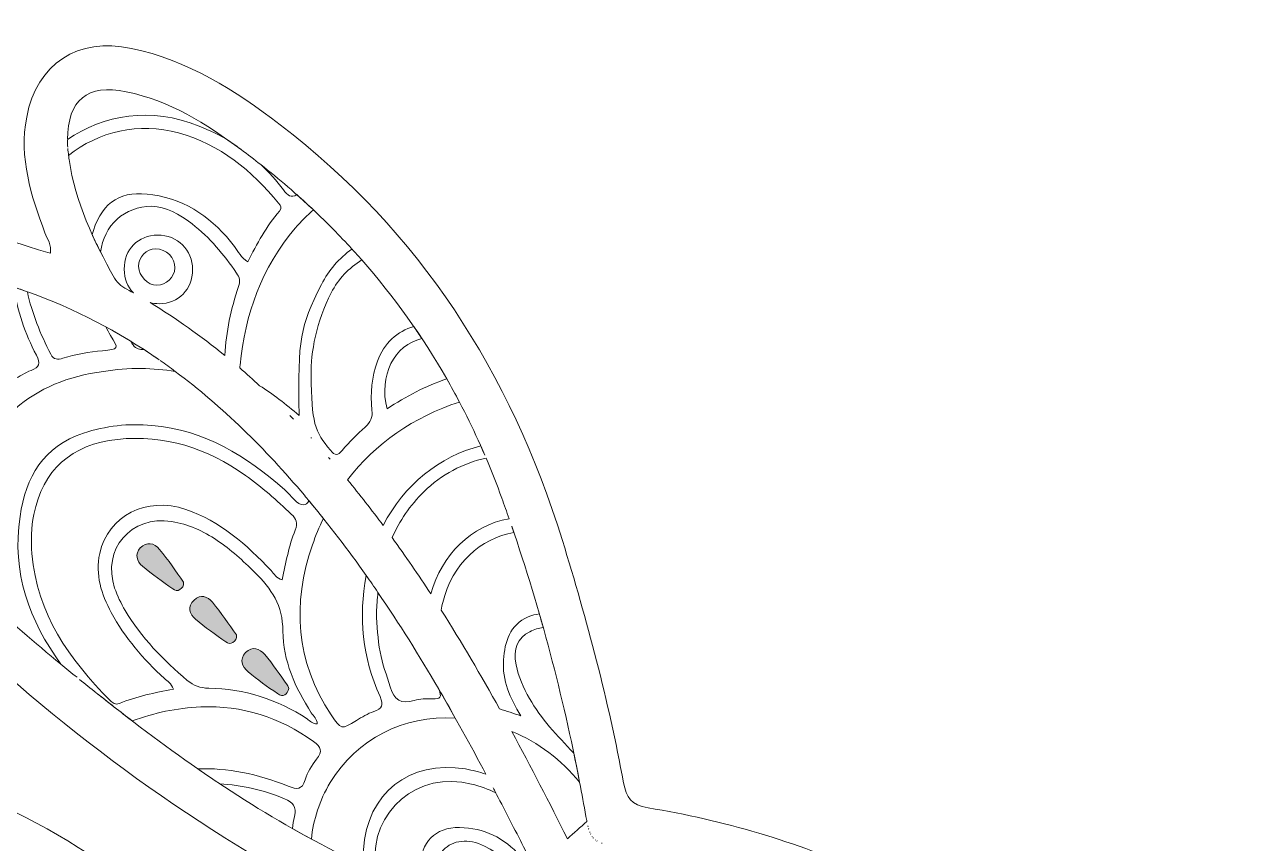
# Model space of a CAD drawing. Extents: x -678 to 5145, y -2063 to -793.
# Drawn here: x 172 to 800, y -1224 to -804 of the extents above; entities that cross this region are included whole.
import ezdxf

# ---------------------------------------------------------------- set-up
doc = ezdxf.new("R2010")
doc.units = 0
doc.header["$MEASUREMENT"] = 0
doc.layers.add('Layer 1', color=7, linetype='Continuous')

# ---------------------------------------------------------------- blocks, each defined once
blk = doc.blocks.new('block 2')
at = {"layer": 'Layer 1', "true_color": 0xffffff}
h = blk.add_hatch(color=7, dxfattribs=at)
h.dxf.hatch_style = 2
edge = h.paths.add_edge_path()
edge.add_spline(control_points=[(241.19, -1073.11), (238.48, -1069.8), (234.53, -1068.9), (231.3, -1072.36), (228.33, -1075.55), (229.48, -1079.31), (232.47, -1081.8), (237.42, -1085.93), (242.78, -1089.56), (248, -1093.37), (249.12, -1094.19), (250.37, -1094.68), (251.68, -1093.71), (252.78, -1092.9), (253.72, -1091.97), (253.56, -1089.85), (249.66, -1084.51), (245.68, -1078.6), (241.19, -1073.11)], knot_values=[0, 0, 0, 0, 1, 1, 1, 2, 2, 2, 3, 3, 3, 4, 4, 4, 5, 5, 5, 6, 6, 6, 6], degree=3, periodic=1)
h = blk.add_hatch(color=7, dxfattribs=at)
h.dxf.hatch_style = 2
edge = h.paths.add_edge_path()
edge.add_spline(control_points=[(268.28, -1100.21), (265.84, -1097.25), (262.26, -1095.94), (258.92, -1099.1), (255.32, -1102.49), (256.48, -1106.31), (259.64, -1108.99), (264.55, -1113.16), (269.97, -1116.73), (275.17, -1120.56), (276.35, -1121.42), (277.61, -1121.68), (278.87, -1120.81), (280.01, -1120.04), (280.87, -1119.04), (280.67, -1116.87), (276.79, -1111.59), (272.79, -1105.69), (268.28, -1100.21)], knot_values=[0, 0, 0, 0, 1, 1, 1, 2, 2, 2, 3, 3, 3, 4, 4, 4, 5, 5, 5, 6, 6, 6, 6], degree=3, periodic=1)
h = blk.add_hatch(color=7, dxfattribs=at)
h.dxf.hatch_style = 2
edge = h.paths.add_edge_path()
edge.add_spline(control_points=[(285.36, -1126.06), (281.97, -1129.58), (283.51, -1133.31), (286.68, -1135.95), (291.45, -1139.93), (296.56, -1143.53), (301.67, -1147.08), (304.73, -1149.21), (306.56, -1147.63), (307.56, -1144.46), (307.27, -1143.83), (307.09, -1143.16), (306.72, -1142.65), (302.93, -1137.43), (299.34, -1132.04), (295.21, -1127.1), (292.58, -1123.96), (288.76, -1122.52), (285.36, -1126.06)], knot_values=[0, 0, 0, 0, 1, 1, 1, 2, 2, 2, 3, 3, 3, 4, 4, 4, 5, 5, 5, 6, 6, 6, 6], degree=3, periodic=1)
at = {"layer": 'Layer 1', "lineweight": 0}
for points, knots in [([(778.76, -1454.26), (752.96, -1418.79), (732.21, -1380.34), (711, -1342.15), (685.67, -1296.56), (651.45, -1260.46), (603.16, -1238.9), (567.51, -1222.99), (530.33, -1212), (491.91, -1205.73), (482.96, -1204.27), (480.65, -1200.48), (479.23, -1192.82), (471.45, -1150.73), (460.48, -1109.47), (447.84, -1068.56), (421.28, -982.58), (374.94, -910.21), (302.99, -855.25), (280, -837.68), (255.78, -822.17), (226.73, -816.09), (199.28, -810.35), (178.36, -823.75), (173.04, -851.36), (169.03, -872.2), (175.26, -891.61), (182.43, -910.78), (183.62, -913.97), (185.82, -916.91), (185.19, -921.19), (181.67, -920.14), (178.77, -919.37), (175.93, -918.41), (145.46, -908.15), (114.01, -903.5), (81.98, -903.41), (53.86, -903.32), (38.07, -919.68), (37.73, -947.65), (37.59, -959.31), (39.61, -970.56), (43.29, -981.61), (57.1, -1023.1), (81.26, -1058.1), (111.53, -1089.01), (170.06, -1148.76), (235.45, -1199.74), (308.21, -1241.14), (310.17, -1242.26), (312.83, -1242.67), (313.71, -1246), (299.06, -1257.64), (285.05, -1270.2), (273.68, -1285.24), (269.26, -1291.08), (267.25, -1289.88), (263.46, -1284.74), (245.96, -1261.02), (224.28, -1241.7), (199.43, -1225.96), (143.26, -1190.38), (81.01, -1173.51), (15.46, -1168.3), (-56.98, -1162.54), (-128.12, -1168.05), (-196.43, -1195.83), (-313.61, -1243.48), (-393.31, -1327.46), (-438.34, -1444.85), (-473.03, -1535.28), (-482.71, -1629.59), (-479.51, -1725.67), (-478.76, -1748.07), (-477.56, -1770.46), (-476.53, -1793.59), (-481.42, -1792.56), (-483.22, -1789.5), (-485.73, -1787.47), (-508.64, -1768.92), (-534.13, -1755.63), (-563.92, -1754.06), (-620.36, -1751.08), (-671.78, -1798.06), (-674.99, -1859.18), (-677.77, -1912.09), (-652.04, -1948.71), (-605.81, -1972.14), (-564.54, -1993.05), (-519.78, -2001.21), (-474.54, -2006.81), (-414.23, -2014.28), (-353.56, -2016.75), (-292.83, -2017.32), (-192.64, -2018.26), (-92.44, -2015.64), (7.74, -2017.89), (42.87, -2018.68), (77.93, -2020.19), (112.18, -2030.53), (135.64, -2037.61), (159.94, -2042.07), (184.83, -2041.08), (224.07, -2039.53), (242.84, -2012.13), (230.2, -1975.16), (225.39, -1961.09), (217.81, -1948.87), (208.13, -1937.83), (204.97, -1934.24), (204.78, -1932.32), (209.54, -1929.89), (215.99, -1926.59), (222.29, -1922.75), (228, -1918.31), (232.69, -1914.66), (234.52, -1915.27), (237.25, -1920.46), (246.84, -1938.73), (257.16, -1956.6), (266.84, -1974.82), (274.21, -1988.7), (284.71, -1999.26), (298.58, -2006.42), (344.39, -2030.05), (393.2, -2039.76), (444.05, -2032.35), (469.1, -2028.7), (493.49, -2021.69), (519.16, -2019.33), (557.51, -2015.81), (579.93, -1988.34), (581.61, -1949.84), (583.31, -1910.64), (562.91, -1883.02), (525.51, -1873.43), (501.3, -1867.21), (476.77, -1866.99), (452.29, -1869.98), (443.1, -1871.09), (439.77, -1868.12), (438.1, -1859.99), (435.59, -1847.73), (435.38, -1835.29), (434.31, -1822.91), (433.79, -1816.92), (435.27, -1812.93), (440.98, -1809.59), (464.38, -1795.92), (481.33, -1776.12), (494.57, -1752.61), (513.82, -1718.44), (530.16, -1682.93), (545.56, -1646.93), (546.81, -1644.01), (546.94, -1639.54), (550.98, -1639.16), (571.93, -1637.21), (590.05, -1626.45), (609.77, -1620.73), (625.3, -1616.23), (641.47, -1615.82), (657.51, -1614.64), (679.68, -1613.01), (700.01, -1607.11), (713.83, -1587.86), (716.39, -1584.29), (720.04, -1584.52), (723.55, -1584.03), (739.33, -1581.81), (752.15, -1574.43), (762.03, -1561.98), (773.69, -1547.28), (782.17, -1530.88), (786.84, -1512.74), (792.1, -1492.27), (791.63, -1471.96), (778.76, -1454.26)], [0, 0, 0, 0, 1, 1, 1, 2, 2, 2, 3, 3, 3, 4, 4, 4, 5, 5, 5, 6, 6, 6, 7, 7, 7, 8, 8, 8, 9, 9, 9, 10, 10, 10, 11, 11, 11, 12, 12, 12, 13, 13, 13, 14, 14, 14, 15, 15, 15, 16, 16, 16, 17, 17, 17, 18, 18, 18, 19, 19, 19, 20, 20, 20, 21, 21, 21, 22, 22, 22, 23, 23, 23, 24, 24, 24, 25, 25, 25, 26, 26, 26, 27, 27, 27, 28, 28, 28, 29, 29, 29, 30, 30, 30, 31, 31, 31, 32, 32, 32, 33, 33, 33, 34, 34, 34, 35, 35, 35, 36, 36, 36, 37, 37, 37, 38, 38, 38, 39, 39, 39, 40, 40, 40, 41, 41, 41, 42, 42, 42, 43, 43, 43, 44, 44, 44, 45, 45, 45, 46, 46, 46, 47, 47, 47, 48, 48, 48, 49, 49, 49, 50, 50, 50, 51, 51, 51, 52, 52, 52, 53, 53, 53, 54, 54, 54, 55, 55, 55, 56, 56, 56, 57, 57, 57, 58, 58, 58, 59, 59, 59, 59]), ([(224.13, -838.35), (246.44, -842.85), (265.18, -854.8), (283.02, -867.99), (286.44, -870.53), (289.8, -873.11), (293.11, -875.72), (289.8, -873.11), (286.44, -870.53), (283.02, -867.99), (281.03, -866.53), (279.03, -865.08), (277.02, -863.65), (272.11, -860.7), (266.92, -858.14), (261.48, -855.95), (236.92, -846.04), (212.25, -849.97), (193.96, -862.92), (194.14, -842.43), (204.07, -834.3), (224.13, -838.35)], [0, 0, 0, 0, 1, 1, 1, 2, 2, 2, 3, 3, 3, 4, 4, 4, 5, 5, 5, 6, 6, 6, 7, 7, 7, 7]), ([(240.97, -947.1), (250.86, -947.11), (258.16, -939.67), (258.15, -929.58), (258.15, -919.53), (250.31, -911.8), (240.21, -911.89), (230.12, -911.98), (223.04, -919.2), (223.06, -929.4), (223.06, -934.2), (224.82, -938.42), (227.75, -941.54), (227.75, -941.54), (227.75, -941.54), (227.75, -941.54), (227.02, -941.13), (226.31, -940.7), (225.58, -940.29), (222.65, -938.67), (219.79, -937.14), (218.04, -933.98), (207.42, -914.79), (197.96, -895.16), (194.79, -873.13), (194.69, -872.45), (194.6, -871.75), (194.51, -871.06), (209.72, -858.81), (230.64, -853.84), (250.96, -859.5), (272.28, -865.44), (288.55, -878.71), (302.25, -895.57), (303.35, -896.92), (304.18, -897.9), (302.75, -899.54), (295.97, -907.32), (291.16, -916.39), (286.43, -925.68), (282.98, -923.5), (281.66, -920.31), (279.68, -917.72), (268.92, -903.72), (255.55, -893.95), (237.68, -891.19), (221.82, -888.75), (212.18, -894.41), (207.24, -909.55), (207.02, -910.24), (206.84, -910.93), (206.64, -911.62), (208.01, -914.64), (209.45, -917.64), (210.95, -920.61), (212.57, -907.04), (223.12, -897.04), (237.25, -897.13), (244.35, -897.41), (251.41, -901.13), (257.86, -906.13), (266.97, -913.18), (274.22, -921.94), (280.73, -931.38), (282.28, -933.63), (282.68, -935.65), (281.78, -938.24), (277.79, -949.7), (275.38, -961.51), (274.63, -973.59), (262.5, -963.71), (249.76, -954.65), (236.31, -946.52), (237.79, -946.88), (239.35, -947.1), (240.97, -947.1)], [0, 0, 0, 0, 1, 1, 1, 2, 2, 2, 3, 3, 3, 4, 4, 4, 5, 5, 5, 6, 6, 6, 7, 7, 7, 8, 8, 8, 9, 9, 9, 10, 10, 10, 11, 11, 11, 12, 12, 12, 13, 13, 13, 14, 14, 14, 15, 15, 15, 16, 16, 16, 17, 17, 17, 18, 18, 18, 19, 19, 19, 20, 20, 20, 21, 21, 21, 22, 22, 22, 23, 23, 23, 24, 24, 24, 25, 25, 25, 25]), ([(194.09, -866.79), (194.01, -865.58), (193.95, -864.37), (193.95, -863.17), (193.95, -864.37), (194.01, -865.58), (194.09, -866.79)], [0, 0, 0, 0, 1, 1, 1, 2, 2, 2, 2]), ([(194.51, -871.06), (194.36, -869.86), (194.24, -868.66), (194.14, -867.45), (194.24, -868.66), (194.36, -869.86), (194.51, -871.06)], [0, 0, 0, 0, 1, 1, 1, 2, 2, 2, 2]), ([(320.14, -898.99), (317.32, -896.33), (314.46, -893.71), (311.55, -891.12), (308.82, -892.98), (306.91, -891.74), (304.7, -888.74), (301.19, -883.96), (297.31, -879.63), (293.12, -875.72), (302.56, -883.15), (311.56, -890.91), (320.14, -898.99)], [0, 0, 0, 0, 1, 1, 1, 2, 2, 2, 3, 3, 3, 4, 4, 4, 4]), ([(339.91, -919.04), (333.36, -923.73), (327.9, -929.91), (324.29, -937.17), (313.05, -959.83), (312.31, -964.02), (312.74, -1004.36), (305.88, -998.5), (299.33, -993.43), (292.47, -989.15), (289.13, -986.05), (285.76, -982.99), (282.33, -980.03), (282.33, -980.03), (282.33, -980.03), (282.33, -980.03), (282.37, -979.57), (282.42, -979.11), (282.47, -978.66), (285.17, -952.49), (293.4, -928.64), (310.83, -908.28), (313.79, -904.82), (316.9, -901.73), (320.14, -898.99), (327.01, -905.47), (333.6, -912.15), (339.91, -919.04)], [0, 0, 0, 0, 1, 1, 1, 2, 2, 2, 3, 3, 3, 4, 4, 4, 5, 5, 5, 6, 6, 6, 7, 7, 7, 8, 8, 8, 9, 9, 9, 9]), ([(230.45, -927.98), (230.31, -923.13), (234.39, -918.95), (239.28, -918.92), (244.58, -918.88), (249.24, -923.57), (249.07, -928.76), (248.92, -933.47), (244.56, -937.67), (239.86, -937.64), (235.14, -937.61), (230.59, -932.94), (230.45, -927.98)], [0, 0, 0, 0, 1, 1, 1, 2, 2, 2, 3, 3, 3, 4, 4, 4, 4]), ([(344.95, -924.65), (343.3, -922.77), (341.62, -920.9), (339.92, -919.04), (341.62, -920.9), (343.3, -922.77), (344.95, -924.65)], [0, 0, 0, 0, 1, 1, 1, 2, 2, 2, 2]), ([(173.38, -940.94), (171.02, -940.11), (168.65, -939.29), (166.25, -938.52), (168.27, -950.72), (172.14, -962.39), (178.01, -973.47), (180.29, -977.77), (179.66, -979.64), (175.26, -981.3), (172.16, -982.47), (169.32, -984.38), (166.48, -986.15), (158.88, -990.89), (158.9, -990.93), (153.6, -983.26), (141.97, -966.43), (135.8, -949.62), (134.29, -930.47), (131.92, -930.03), (129.55, -929.64), (127.17, -929.28), (140.16, -931.28), (153.02, -934.25), (165.73, -938.34), (168.3, -939.17), (170.85, -940.05), (173.38, -940.94)], [0, 0, 0, 0, 1, 1, 1, 2, 2, 2, 3, 3, 3, 4, 4, 4, 5, 5, 5, 6, 6, 6, 7, 7, 7, 8, 8, 8, 9, 9, 9, 9]), ([(357.92, -1001.07), (353.49, -984.06), (361.61, -968.16), (375.81, -964.97), (374.44, -962.9), (373.05, -960.84), (371.64, -958.8), (363.22, -961.14), (356.2, -967.41), (352.96, -976.52), (350.05, -984.65), (349.21, -993.12), (350.15, -1001.65), (350.57, -1005.45), (349.48, -1007.89), (346.68, -1010.36), (342.51, -1014.06), (338.6, -1018.1), (334.94, -1022.32), (332.58, -1025.04), (331.31, -1025.17), (328.85, -1022.28), (320.73, -1012.76), (319.13, -1007.89), (318.97, -983.76), (318.63, -972.15), (321.77, -956.17), (329.26, -941.46), (332.82, -934.45), (338.34, -928.77), (344.95, -924.65), (361.51, -943.47), (376.04, -963.8), (388.54, -985.67), (377.75, -989.32), (367.57, -994.49), (357.92, -1001.07)], [0, 0, 0, 0, 1, 1, 1, 2, 2, 2, 3, 3, 3, 4, 4, 4, 5, 5, 5, 6, 6, 6, 7, 7, 7, 8, 8, 8, 9, 9, 9, 10, 10, 10, 11, 11, 11, 12, 12, 12, 12]), ([(241.06, -975.93), (238.48, -974.14), (235.88, -972.38), (233.24, -970.66), (231.14, -970.55), (229.02, -970.36), (227.66, -968.27), (227.25, -967.63), (226.84, -967), (226.43, -966.36), (222.22, -963.77), (217.93, -961.28), (213.57, -958.9), (214.37, -960.39), (215.2, -961.87), (216.08, -963.35), (220.33, -970.45), (220.36, -970.37), (211.99, -971.19), (205.08, -971.86), (198.26, -973.12), (191.58, -975.07), (189.05, -975.81), (186.94, -975.95), (185.41, -973.01), (180.01, -962.56), (175.74, -951.89), (173.38, -940.94), (198.04, -949.68), (220.44, -961.57), (241.06, -975.93)], [0, 0, 0, 0, 1, 1, 1, 2, 2, 2, 3, 3, 3, 4, 4, 4, 5, 5, 5, 6, 6, 6, 7, 7, 7, 8, 8, 8, 9, 9, 9, 10, 10, 10, 10]), ([(115.71, -1060.92), (119.83, -1063.23), (123.92, -1065.82), (127.95, -1068.55), (129.9, -1069.86), (130, -1071.85), (130.1, -1073.89), (130.15, -1074.92), (130.23, -1075.95), (130.31, -1076.98), (133.78, -1080.62), (137.32, -1084.21), (140.9, -1087.74), (139.72, -1078.44), (139.59, -1068.69), (140.51, -1058.48), (140.99, -1053.16), (141.99, -1047.84), (143.27, -1042.64), (151.9, -1007.54), (175.7, -986.67), (212.41, -981.8), (218.84, -980.95), (225.27, -980.14), (231.82, -980.34), (237.82, -980.44), (243.6, -980.96), (249.22, -981.81), (273.53, -999.92), (295.36, -1021.51), (315.53, -1045.38), (316.32, -1046.32), (317.08, -1047.27), (317.86, -1048.21), (317.11, -1049.41), (316.22, -1050.24), (314.97, -1050.29), (311.89, -1050.42), (308.58, -1045.39), (305.42, -1042.59), (285.78, -1025.22), (264.21, -1011.86), (237.28, -1009.49), (225.31, -1008.44), (213.59, -1009.73), (202.2, -1013.48), (181.6, -1020.25), (172.64, -1036.01), (169.63, -1056.22), (165.32, -1085.16), (174.4, -1109.72), (190.54, -1131.95), (163.9, -1110.04), (138.24, -1087.02), (115.71, -1060.92)], [0, 0, 0, 0, 1, 1, 1, 2, 2, 2, 3, 3, 3, 4, 4, 4, 5, 5, 5, 6, 6, 6, 7, 7, 7, 8, 8, 8, 9, 9, 9, 10, 10, 10, 11, 11, 11, 12, 12, 12, 13, 13, 13, 14, 14, 14, 15, 15, 15, 16, 16, 16, 17, 17, 17, 18, 18, 18, 18]), ([(249.21, -981.81), (246.7, -979.93), (244.15, -978.1), (241.58, -976.3), (244.15, -978.1), (246.7, -979.93), (249.21, -981.81)], [0, 0, 0, 0, 1, 1, 1, 2, 2, 2, 2]), ([(337.58, -1037.38), (351.82, -1018.92), (371.57, -1005.06), (395.06, -997.57), (392.95, -993.56), (390.78, -989.59), (388.54, -985.68), (395.7, -998.19), (402.18, -1011.2), (408, -1024.73), (407.32, -1023.15), (406.64, -1021.57), (405.95, -1020), (384.89, -1025.4), (366.69, -1039.81), (355.94, -1060.87), (350.02, -1052.91), (343.91, -1045.07), (337.58, -1037.38)], [0, 0, 0, 0, 1, 1, 1, 2, 2, 2, 3, 3, 3, 4, 4, 4, 5, 5, 5, 6, 6, 6, 6]), ([(309.97, -1006.38), (309.35, -1005.73), (308.72, -1005.09), (308.09, -1004.45), (308.72, -1005.09), (309.35, -1005.73), (309.97, -1006.38)], [0, 0, 0, 0, 1, 1, 1, 2, 2, 2, 2]), ([(310.8, -1063.23), (307.5, -1071.26), (305.98, -1079.86), (304.18, -1088.68), (301.04, -1088.04), (299.99, -1085.62), (298.42, -1083.97), (285.82, -1070.75), (272.39, -1058.65), (254.69, -1052.63), (234.46, -1045.75), (214.81, -1055.8), (210.5, -1075.25), (208.09, -1086.1), (211.39, -1096.09), (216.43, -1105.55), (223.35, -1118.53), (232.95, -1129.4), (243.68, -1139.33), (245.26, -1140.8), (247.36, -1141.83), (248.27, -1144.74), (238.81, -1146.67), (229.43, -1148.52), (220.57, -1152.16), (218.56, -1152.99), (217.16, -1151.95), (215.83, -1150.61), (194.93, -1129.52), (178.23, -1106.2), (175.73, -1075.31), (175.18, -1068.57), (175.41, -1061.86), (176.7, -1055.26), (181.14, -1032.57), (196.03, -1019.17), (219.6, -1016.68), (243.9, -1014.12), (265.56, -1021.21), (285.25, -1035.14), (293.68, -1041.11), (301.28, -1048.02), (308.78, -1055.09), (311.34, -1057.51), (312.28, -1059.64), (310.8, -1063.23)], [0, 0, 0, 0, 1, 1, 1, 2, 2, 2, 3, 3, 3, 4, 4, 4, 5, 5, 5, 6, 6, 6, 7, 7, 7, 8, 8, 8, 9, 9, 9, 10, 10, 10, 11, 11, 11, 12, 12, 12, 13, 13, 13, 14, 14, 14, 15, 15, 15, 15]), ([(319.08, -1016.06), (319.01, -1015.99), (318.94, -1015.91), (318.87, -1015.83), (318.94, -1015.91), (319.01, -1015.99), (319.08, -1016.06)], [0, 0, 0, 0, 1, 1, 1, 2, 2, 2, 2]), ([(328.71, -1026.89), (328.45, -1026.59), (328.19, -1026.3), (327.94, -1026), (328.19, -1026.3), (328.45, -1026.59), (328.71, -1026.89)], [0, 0, 0, 0, 1, 1, 1, 2, 2, 2, 2]), ([(420.51, -1057.39), (401.05, -1060.94), (385.99, -1075.72), (380.35, -1095.97), (380.35, -1095.98), (380.36, -1095.98), (380.36, -1095.99), (373.98, -1086.2), (367.38, -1076.57), (360.52, -1067.1), (364.29, -1058.57), (369.57, -1050.63), (376.83, -1043.52), (385.84, -1034.71), (396.81, -1028.92), (408.66, -1026.25), (411.52, -1032.98), (414.23, -1039.84), (416.76, -1046.83), (418.03, -1050.34), (419.28, -1053.86), (420.51, -1057.39)], [0, 0, 0, 0, 1, 1, 1, 2, 2, 2, 3, 3, 3, 4, 4, 4, 5, 5, 5, 6, 6, 6, 7, 7, 7, 7]), ([(319.67, -1070.73), (321.27, -1066.08), (323.14, -1061.59), (325.25, -1057.25), (322.83, -1054.22), (320.36, -1051.22), (317.87, -1048.23), (328.23, -1060.66), (338, -1073.46), (347.26, -1086.58), (343.07, -1107.65), (345.29, -1128.46), (354.29, -1148.66), (356.33, -1153.23), (355.34, -1154.79), (351.1, -1156.27), (347.97, -1157.36), (345.04, -1159.14), (342.18, -1160.87), (334.42, -1165.59), (334.38, -1165.7), (329.22, -1157.95), (310.95, -1130.55), (309.18, -1101.29), (319.67, -1070.73)], [0, 0, 0, 0, 1, 1, 1, 2, 2, 2, 3, 3, 3, 4, 4, 4, 5, 5, 5, 6, 6, 6, 7, 7, 7, 8, 8, 8, 8]), ([(319.05, -1156.92), (320.19, -1158.69), (322, -1160.16), (322.1, -1162.66), (319.75, -1162.76), (318.41, -1161.1), (316.84, -1160.06), (301.53, -1149.97), (284.71, -1144.62), (266.4, -1144.31), (262.11, -1144.24), (258.67, -1143.08), (255.44, -1140.34), (243.11, -1129.87), (231.87, -1118.44), (223.57, -1104.43), (221.42, -1100.81), (219.5, -1096.94), (218.17, -1092.95), (211.52, -1073.04), (226.55, -1055.57), (247.39, -1058.81), (255.94, -1060.14), (263.57, -1063.71), (270.7, -1068.5), (277.79, -1073.26), (284.03, -1078.96), (290.1, -1084.92), (298.58, -1093.25), (304.42, -1101.95), (304.46, -1115.04), (304.52, -1130.14), (310.83, -1144.11), (319.05, -1156.92)], [0, 0, 0, 0, 1, 1, 1, 2, 2, 2, 3, 3, 3, 4, 4, 4, 5, 5, 5, 6, 6, 6, 7, 7, 7, 8, 8, 8, 9, 9, 9, 10, 10, 10, 11, 11, 11, 11]), ([(456.69, -1192.59), (455.72, -1187.58), (454.73, -1182.59), (453.69, -1177.6), (445.04, -1168.52), (436.82, -1160.08), (430.96, -1149.61), (427.9, -1144.13), (425.27, -1138.51), (424.05, -1132.31), (422.45, -1124.2), (424.84, -1118.53), (431.19, -1115.33), (433.48, -1114.18), (435.78, -1113.48), (438.02, -1113.24), (437.37, -1110.91), (436.72, -1108.58), (436.04, -1106.25), (434.16, -1106.44), (432.22, -1106.92), (430.22, -1107.78), (420.85, -1111.82), (418.31, -1120.48), (417.64, -1129.83), (416.88, -1140.38), (421.09, -1149.42), (426.48, -1158.55), (422.86, -1157.25), (419.24, -1156.05), (415.61, -1154.97), (406.09, -1137.76), (396.17, -1120.81), (385.67, -1104.25), (385.9, -1102.97), (386.15, -1101.69), (386.46, -1100.41), (391.31, -1080.38), (405.89, -1067.49), (422.95, -1064.49), (422.58, -1063.41), (422.21, -1062.33), (421.84, -1061.25), (436.61, -1104.22), (448.1, -1148.01), (456.69, -1192.59)], [0, 0, 0, 0, 1, 1, 1, 2, 2, 2, 3, 3, 3, 4, 4, 4, 5, 5, 5, 6, 6, 6, 7, 7, 7, 8, 8, 8, 9, 9, 9, 10, 10, 10, 11, 11, 11, 12, 12, 12, 13, 13, 13, 14, 14, 14, 15, 15, 15, 15]), ([(241.19, -1073.11), (238.48, -1069.8), (234.53, -1068.9), (231.3, -1072.36), (228.33, -1075.55), (229.48, -1079.31), (232.47, -1081.8), (237.42, -1085.93), (242.78, -1089.56), (248, -1093.37), (249.12, -1094.19), (250.37, -1094.68), (251.68, -1093.71), (252.78, -1092.9), (253.72, -1091.97), (253.56, -1089.85), (249.66, -1084.51), (245.68, -1078.6), (241.19, -1073.11)], [0, 0, 0, 0, 1, 1, 1, 2, 2, 2, 3, 3, 3, 4, 4, 4, 5, 5, 5, 6, 6, 6, 6]), ([(353.2, -1095.18), (351.24, -1092.3), (349.27, -1089.43), (347.26, -1086.58), (349.27, -1089.43), (351.24, -1092.3), (353.2, -1095.18)], [0, 0, 0, 0, 1, 1, 1, 2, 2, 2, 2]), ([(268.28, -1100.21), (265.84, -1097.25), (262.26, -1095.94), (258.92, -1099.1), (255.32, -1102.49), (256.48, -1106.31), (259.64, -1108.99), (264.55, -1113.16), (269.97, -1116.73), (275.17, -1120.56), (276.35, -1121.42), (277.61, -1121.68), (278.87, -1120.81), (280.01, -1120.04), (280.87, -1119.04), (280.67, -1116.87), (276.79, -1111.59), (272.79, -1105.69), (268.28, -1100.21)], [0, 0, 0, 0, 1, 1, 1, 2, 2, 2, 3, 3, 3, 4, 4, 4, 5, 5, 5, 6, 6, 6, 6]), ([(354.34, -1125.68), (353.15, -1119.06), (352.62, -1112.38), (352.45, -1105.47), (352.58, -1102.01), (352.85, -1098.6), (353.23, -1095.22), (364.18, -1111.26), (374.45, -1127.73), (384.24, -1144.49), (384.3, -1144.62), (384.34, -1144.75), (384.4, -1144.88), (386.17, -1148.76), (385.35, -1149.99), (381.15, -1149.83), (378.04, -1149.7), (374.73, -1149.65), (371.82, -1150.56), (365.02, -1152.69), (361.51, -1150.33), (359.5, -1143.71), (357.68, -1137.73), (355.46, -1131.88), (354.34, -1125.68)], [0, 0, 0, 0, 1, 1, 1, 2, 2, 2, 3, 3, 3, 4, 4, 4, 5, 5, 5, 6, 6, 6, 7, 7, 7, 8, 8, 8, 8]), ([(285.36, -1126.06), (281.97, -1129.58), (283.51, -1133.31), (286.68, -1135.95), (291.45, -1139.93), (296.56, -1143.53), (301.67, -1147.08), (304.73, -1149.21), (306.56, -1147.63), (307.56, -1144.46), (307.27, -1143.83), (307.09, -1143.16), (306.72, -1142.65), (302.93, -1137.43), (299.34, -1132.04), (295.21, -1127.1), (292.58, -1123.96), (288.76, -1122.52), (285.36, -1126.06)], [0, 0, 0, 0, 1, 1, 1, 2, 2, 2, 3, 3, 3, 4, 4, 4, 5, 5, 5, 6, 6, 6, 6]), ([(198.87, -1138.75), (196.1, -1136.5), (193.33, -1134.24), (190.57, -1131.98), (193.33, -1134.24), (196.1, -1136.5), (198.87, -1138.75)], [0, 0, 0, 0, 1, 1, 1, 2, 2, 2, 2]), ([(208.73, -1146.69), (205.86, -1144.41), (203.01, -1142.11), (200.16, -1139.8), (203.01, -1142.11), (205.86, -1144.41), (208.73, -1146.69)], [0, 0, 0, 0, 1, 1, 1, 2, 2, 2, 2]), ([(227.19, -1161.13), (238.25, -1157), (250.05, -1154.47), (262.32, -1153.95), (283.58, -1153.05), (302.89, -1159.21), (320.21, -1171.71), (324.07, -1174.5), (325.01, -1176.76), (321.73, -1180.79), (319.24, -1183.85), (317.1, -1187.53), (315.92, -1191.28), (314.18, -1196.75), (311.68, -1196.3), (307.15, -1194.51), (291.38, -1188.28), (275.85, -1185.16), (260.77, -1185.67), (243.05, -1173.38), (225.81, -1160.31), (208.85, -1146.79), (214.93, -1151.63), (221.04, -1156.41), (227.19, -1161.13)], [0, 0, 0, 0, 1, 1, 1, 2, 2, 2, 3, 3, 3, 4, 4, 4, 5, 5, 5, 6, 6, 6, 7, 7, 7, 8, 8, 8, 8]), ([(260.77, -1185.67), (264.52, -1188.27), (268.28, -1190.84), (272.08, -1193.36), (283.31, -1193.99), (294.37, -1196.48), (305.27, -1201.03), (309.73, -1202.89), (311.61, -1205.14), (310.37, -1210.07), (309.85, -1212.11), (309.56, -1214.24), (309.41, -1216.38), (312.62, -1218.2), (315.85, -1219.99), (319.1, -1221.74), (320.09, -1211.76), (323.16, -1201.91), (328.77, -1192.74), (342.53, -1170.26), (366.29, -1158.12), (392.92, -1159.65), (390.06, -1154.57), (387.18, -1149.52), (384.24, -1144.49), (392.69, -1158.96), (400.79, -1173.64), (408.65, -1188.46), (405.27, -1187.3), (401.75, -1186.39), (398.06, -1185.77), (369.36, -1181), (347.63, -1198.14), (345.77, -1227.18), (345.6, -1229.88), (345.59, -1232.5), (345.67, -1235.06), (347.83, -1236.06), (349.99, -1237.04), (352.17, -1238.01), (352.04, -1237.12), (351.92, -1236.23), (351.83, -1235.33), (349.15, -1207.33), (373.91, -1186.46), (401.28, -1193.47), (405.68, -1194.59), (409.81, -1196.12), (413.68, -1198), (413.22, -1197.13), (412.76, -1196.27), (412.31, -1195.4), (417.03, -1204.4), (421.69, -1213.43), (426.29, -1222.5), (430.55, -1230.88), (434.64, -1239.35), (438.94, -1247.71), (438.66, -1247.16), (438.39, -1246.61), (438.11, -1246.06), (437.95, -1246.51), (437.81, -1246.94), (437.63, -1247.42), (433.76, -1240.91), (430.62, -1235.26), (426.27, -1230.42), (417.93, -1221.13), (407.63, -1215.93), (395.1, -1215.79), (382.59, -1215.65), (374.87, -1223.4), (375.19, -1235.9), (375.3, -1240.36), (376.02, -1244.46), (377.26, -1248.25), (335.26, -1232.61), (297, -1210.79), (260.77, -1185.67)], [0, 0, 0, 0, 1, 1, 1, 2, 2, 2, 3, 3, 3, 4, 4, 4, 5, 5, 5, 6, 6, 6, 7, 7, 7, 8, 8, 8, 9, 9, 9, 10, 10, 10, 11, 11, 11, 12, 12, 12, 13, 13, 13, 14, 14, 14, 15, 15, 15, 16, 16, 16, 17, 17, 17, 18, 18, 18, 19, 19, 19, 20, 20, 20, 21, 21, 21, 22, 22, 22, 23, 23, 23, 24, 24, 24, 25, 25, 25, 26, 26, 26, 26]), ([(460.42, -1212.77), (460.42, -1212.75), (460.41, -1212.73), (460.41, -1212.71), (457.07, -1215.64), (453.74, -1218.59), (450.4, -1221.54), (450.4, -1221.54), (450.4, -1221.54), (450.4, -1221.54), (441.14, -1203.03), (431.71, -1184.63), (421.91, -1166.48), (421.91, -1166.48), (421.91, -1166.49), (421.91, -1166.49), (435.62, -1172.19), (447.2, -1180.96), (456.69, -1192.59), (457.81, -1198.43), (458.9, -1204.27), (459.92, -1210.13), (460.09, -1211.09), (460.26, -1211.95), (460.42, -1212.77)], [0, 0, 0, 0, 1, 1, 1, 2, 2, 2, 3, 3, 3, 4, 4, 4, 5, 5, 5, 6, 6, 6, 7, 7, 7, 8, 8, 8, 8]), ([(461.01, -1215.37), (460.97, -1215.21), (460.93, -1215.05), (460.9, -1214.9), (460.93, -1215.05), (460.97, -1215.21), (461.01, -1215.37)], [0, 0, 0, 0, 1, 1, 1, 2, 2, 2, 2]), ([(461.36, -1216.6), (461.33, -1216.48), (461.29, -1216.37), (461.25, -1216.24), (461.29, -1216.37), (461.33, -1216.48), (461.36, -1216.6)], [0, 0, 0, 0, 1, 1, 1, 2, 2, 2, 2]), ([(461.98, -1218.33), (461.94, -1218.23), (461.9, -1218.12), (461.85, -1218.01), (461.9, -1218.12), (461.94, -1218.23), (461.98, -1218.33)], [0, 0, 0, 0, 1, 1, 1, 2, 2, 2, 2]), ([(462.42, -1219.27), (462.38, -1219.19), (462.33, -1219.1), (462.29, -1219.02), (462.33, -1219.1), (462.38, -1219.19), (462.42, -1219.27)], [0, 0, 0, 0, 1, 1, 1, 2, 2, 2, 2]), ([(384.68, -1248.53), (380.71, -1240.21), (381.5, -1232.57), (386.67, -1227.36), (391.8, -1222.19), (399.55, -1221.3), (407.82, -1225.29), (424.04, -1233.12), (431.58, -1247.53), (436.2, -1263.87), (437.56, -1268.7), (437.72, -1273.87), (438.47, -1279.14), (432.83, -1278.48), (427.39, -1277.63), (422.15, -1276.33), (422.15, -1276.33), (422.15, -1276.33), (422.15, -1276.33), (422.53, -1275.51), (422.83, -1274.61), (423.06, -1273.6), (424.54, -1266.79), (420.75, -1262.51), (414.65, -1260.45), (405.76, -1257.43), (396.64, -1255.05), (387.76, -1252.01), (384.23, -1250.8), (380.74, -1249.54), (377.26, -1248.25), (380.24, -1249.36), (383.23, -1250.44), (386.25, -1251.48), (385.7, -1250.53), (385.17, -1249.55), (384.68, -1248.53)], [0, 0, 0, 0, 1, 1, 1, 2, 2, 2, 3, 3, 3, 4, 4, 4, 5, 5, 5, 6, 6, 6, 7, 7, 7, 8, 8, 8, 9, 9, 9, 10, 10, 10, 11, 11, 11, 12, 12, 12, 12]), ([(463.22, -1220.58), (463.18, -1220.52), (463.15, -1220.46), (463.11, -1220.41), (463.15, -1220.46), (463.18, -1220.52), (463.22, -1220.58)], [0, 0, 0, 0, 1, 1, 1, 2, 2, 2, 2]), ([(463.83, -1221.3), (463.77, -1221.23), (463.7, -1221.17), (463.65, -1221.1), (463.7, -1221.17), (463.77, -1221.23), (463.83, -1221.3)], [0, 0, 0, 0, 1, 1, 1, 2, 2, 2, 2]), ([(464.8, -1222.18), (464.83, -1222.2), (464.86, -1222.23), (464.89, -1222.25), (464.86, -1222.23), (464.83, -1222.2), (464.8, -1222.18)], [0, 0, 0, 0, 1, 1, 1, 2, 2, 2, 2]), ([(465.44, -1222.62), (465.54, -1222.68), (465.63, -1222.73), (465.72, -1222.79), (465.63, -1222.73), (465.54, -1222.68), (465.44, -1222.62)], [0, 0, 0, 0, 1, 1, 1, 2, 2, 2, 2]), ([(467.83, -1223.74), (467.96, -1223.78), (468.09, -1223.83), (468.22, -1223.87), (468.09, -1223.83), (467.96, -1223.78), (467.83, -1223.74)], [0, 0, 0, 0, 1, 1, 1, 2, 2, 2, 2])]:
    blk.add_open_spline(points, degree=3, knots=knots, dxfattribs=at)

msp = doc.modelspace()

# ---------------------------------------------------------------- linework, layer by layer
at = {"layer": 'Layer 1', "lineweight": 0}
msp.add_open_spline([(2230.75, -1447.84), (2207.47, -1415.81), (2187.89, -1380.47), (2168.94, -1346.28), (2168.94, -1346.28), (2163.71, -1336.84), (2163.71, -1336.84), (2135.13, -1285.39), (2098.18, -1250.09), (2050.76, -1228.92), (2014.71, -1212.83), (1976.36, -1201.39), (1936.83, -1194.94), (1935.15, -1194.67), (1934.35, -1194.36), (1934.02, -1194.21), (1933.86, -1193.87), (1933.53, -1192.96), (1933.15, -1190.82), (1926.04, -1152.48), (1915.68, -1111.43), (1901.43, -1065.34), (1873.21, -973.96), (1823.19, -900.34), (1752.79, -846.57), (1731.13, -830.02), (1704.61, -812.19), (1672.13, -805.39), (1667.24, -804.37), (1662.42, -803.86), (1657.77, -803.86), (1630.9, -803.86), (1610.86, -821.26), (1605.47, -849.28), (1601.64, -869.12), (1605.89, -887.45), (1611.75, -904.66), (1584.46, -896.66), (1555.39, -892.56), (1525.18, -892.47), (1525.18, -892.47), (1524.93, -892.47), (1524.93, -892.47), (1491.42, -892.47), (1470.37, -913.57), (1469.96, -947.53), (1469.82, -959.97), (1471.8, -972.25), (1476.07, -985.06), (1489.4, -1025.13), (1512.58, -1061.64), (1546.88, -1096.66), (1604.72, -1155.7), (1669.3, -1206.13), (1738.93, -1246.61), (1730.11, -1254.17), (1720.6, -1263.22), (1711.99, -1273.73), (1694.97, -1251.84), (1673.62, -1232.67), (1648.44, -1216.73), (1594.63, -1182.64), (1532.83, -1163.24), (1459.49, -1157.4), (1442.07, -1156.01), (1425.06, -1155.32), (1408.92, -1155.32), (1347.3, -1155.32), (1292.89, -1165.25), (1242.61, -1185.71), (1124.61, -1233.69), (1041.18, -1319.55), (994.61, -1440.93), (962.8, -1523.86), (949.1, -1617.12), (952.73, -1726.02), (953.22, -1741.18), (953.93, -1755.97), (954.66, -1771.6), (930.01, -1753.82), (905.42, -1744.5), (879.82, -1743.15), (877.94, -1743.04), (876.03, -1743), (874.16, -1743), (813.04, -1743), (760.61, -1794.85), (757.25, -1858.61), (754.36, -1913.68), (779.64, -1955.15), (832.42, -1981.89), (876.2, -2004.08), (923.11, -2012.19), (967.27, -2017.65), (1020.17, -2024.21), (1078.3, -2027.56), (1150.23, -2028.25), (1165.53, -2028.4), (1181.72, -2028.45), (1199.72, -2028.45), (1225.59, -2028.45), (1251.9, -2028.31), (1277.33, -2028.16), (1302.74, -2028.04), (1329.01, -2027.89), (1354.83, -2027.89), (1391.7, -2027.89), (1422.14, -2028.18), (1450.65, -2028.82), (1485.49, -2029.6), (1519.48, -2031.13), (1552.18, -2040.99), (1577.07, -2048.49), (1599.6, -2052.14), (1621.08, -2052.14), (1623.52, -2052.14), (1626, -2052.1), (1628.42, -2052.01), (1650.94, -2051.12), (1668.97, -2042.43), (1679.18, -2027.54), (1689.34, -2012.7), (1690.94, -1992.84), (1683.69, -1971.62), (1679.36, -1958.94), (1672.93, -1947.28), (1664.09, -1936.13), (1667.32, -1934.27), (1670.38, -1932.34), (1673.26, -1930.33), (1677.63, -1938.53), (1682.15, -1946.69), (1686.54, -1954.64), (1691.11, -1962.91), (1695.85, -1971.49), (1700.34, -1979.94), (1708.8, -1995.86), (1721.04, -2008.03), (1736.73, -2016.14), (1774.78, -2035.76), (1814.19, -2045.73), (1853.81, -2045.73), (1865.4, -2045.73), (1877.17, -2044.87), (1888.79, -2043.17), (1899.5, -2041.61), (1910.14, -2039.44), (1920.41, -2037.35), (1934.42, -2034.48), (1948.91, -2031.53), (1963.32, -2030.22), (2005.98, -2026.3), (2033.71, -1995.68), (2035.68, -1950.32), (2037.59, -1906.36), (2013.56, -1873.66), (1971.39, -1862.84), (1956.56, -1859.03), (1941.26, -1857.17), (1924.6, -1857.17), (1914.82, -1857.17), (1904.86, -1857.81), (1894.13, -1859.12), (1893.45, -1859.21), (1892.83, -1859.25), (1892.32, -1859.27), (1892.21, -1858.9), (1892.09, -1858.41), (1891.96, -1857.79), (1890.28, -1849.59), (1889.72, -1841.2), (1889.12, -1832.29), (1888.9, -1828.84), (1888.66, -1825.4), (1888.35, -1821.98), (1888.26, -1820.76), (1888.31, -1820.17), (1888.37, -1819.95), (1888.5, -1819.81), (1888.86, -1819.5), (1889.65, -1819.02), (1912.93, -1805.43), (1931.76, -1785.47), (1947.25, -1757.98), (1964.1, -1728.08), (1979.99, -1695.16), (1998.77, -1651.22), (1999.02, -1650.64), (1999.22, -1650.07), (1999.41, -1649.55), (2012.56, -1647.67), (2024.36, -1643.01), (2035.82, -1638.49), (2042.75, -1635.75), (2049.29, -1633.17), (2055.97, -1631.24), (2067.9, -1627.78), (2080.48, -1626.94), (2093.79, -1626.06), (2096.34, -1625.9), (2098.91, -1625.74), (2101.46, -1625.53), (2120.21, -1624.17), (2147.1, -1619.5), (2165.15, -1595.22), (2165.5, -1595.17), (2165.88, -1595.13), (2166.19, -1595.09), (2166.88, -1595.02), (2167.56, -1594.95), (2168.23, -1594.86), (2186.77, -1592.25), (2202.08, -1583.47), (2213.76, -1568.77), (2226.64, -1552.54), (2235.65, -1534.61), (2240.57, -1515.46), (2247.4, -1488.94), (2244.09, -1466.18), (2230.75, -1447.84)], degree=3, knots=[0, 0, 0, 0, 1, 1, 1, 2, 2, 2, 3, 3, 3, 4, 4, 4, 5, 5, 5, 6, 6, 6, 7, 7, 7, 8, 8, 8, 9, 9, 9, 10, 10, 10, 11, 11, 11, 12, 12, 12, 13, 13, 13, 14, 14, 14, 15, 15, 15, 16, 16, 16, 17, 17, 17, 18, 18, 18, 19, 19, 19, 20, 20, 20, 21, 21, 21, 22, 22, 22, 23, 23, 23, 24, 24, 24, 25, 25, 25, 26, 26, 26, 27, 27, 27, 28, 28, 28, 29, 29, 29, 30, 30, 30, 31, 31, 31, 32, 32, 32, 33, 33, 33, 34, 34, 34, 35, 35, 35, 36, 36, 36, 37, 37, 37, 38, 38, 38, 39, 39, 39, 40, 40, 40, 41, 41, 41, 42, 42, 42, 43, 43, 43, 44, 44, 44, 45, 45, 45, 46, 46, 46, 47, 47, 47, 48, 48, 48, 49, 49, 49, 50, 50, 50, 51, 51, 51, 52, 52, 52, 53, 53, 53, 54, 54, 54, 55, 55, 55, 56, 56, 56, 57, 57, 57, 58, 58, 58, 59, 59, 59, 60, 60, 60, 61, 61, 61, 62, 62, 62, 63, 63, 63, 64, 64, 64, 65, 65, 65, 66, 66, 66, 67, 67, 67, 68, 68, 68, 69, 69, 69, 70, 70, 70, 71, 71, 71, 72, 72, 72, 73, 73, 73, 73], dxfattribs=at)

# ---------------------------------------------------------------- block references
at = {"layer": 'Layer 1'}
msp.add_blockref('block 2', (0, 0), dxfattribs=at)

doc.saveas('drawing.dxf')
